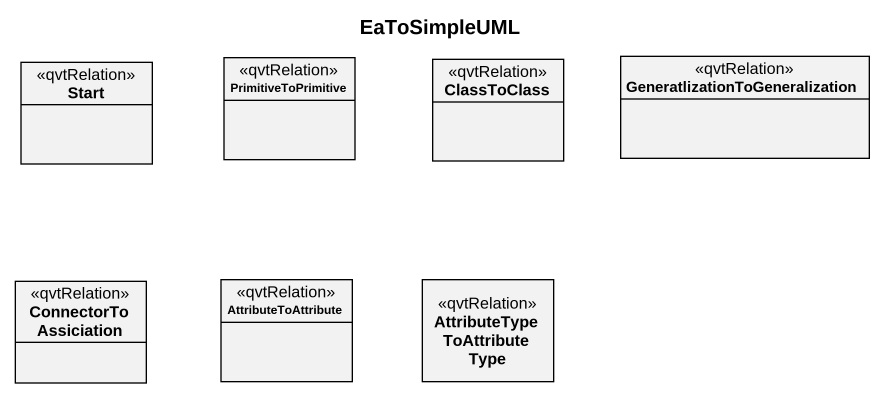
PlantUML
@startuml
title EaToSimpleUML
hide circle
hide empty members
class "Start" as Start_ <<qvtRelation>>
class PrimitiveToPrimitive <<qvtRelation>>
class ClassToClass <<qvtRelation>>
class "GeneratlizationToGeneralization" as GeneratlizationToGeneralizat <<qvtRelation>>
class ConnectorToAssiciation <<qvtRelation>>
class AttributeToAttribute <<qvtRelation>>
class AttributeTypeToAttributeType <<qvtRelation>>
@enduml
